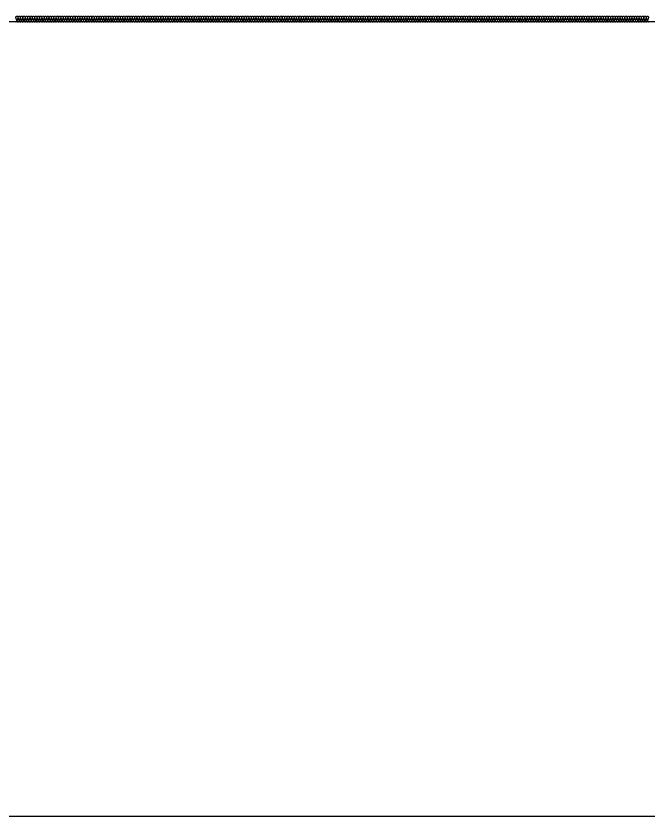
# Model space of a CAD drawing. Header units: millimetres. Extents: x 19868 to 801382, y -4805 to 85279.
# Drawn here: x 144051 to 149363, y 60179 to 66899 of the extents above; entities that cross this region are included whole.
import ezdxf

# ---------------------------------------------------------------- set-up
doc = ezdxf.new("R2010")
doc.units = ezdxf.units.MM
doc.header["$LTSCALE"] = 250
doc.layers.add('A-FIN', color=6, linetype='Continuous')
doc.layers.add('ISL', color=251, linetype='Continuous')

msp = doc.modelspace()

# ---------------------------------------------------------------- linework, layer by layer
at = {"layer": 'A-FIN'}
msp.add_line((134738.2, 60178.9), (155038.2, 60178.9), dxfattribs=at)
at = {"layer": 'ISL'}
msp.add_lwpolyline([(144048.2, 66848.9, 0.509267), (144057, 66861.1), (144049.4, 66886.8, -1.372593), (144067, 66886.8), (144059.4, 66861.1, 0.509267), (144068.2, 66848.9, 0.509267), (144077, 66861.1), (144069.4, 66886.8, -1.372593), (144087, 66886.8), (144079.4, 66861.1, 0.509267), (144088.2, 66848.9, 0.509267), (144097, 66861.1), (144089.4, 66886.8, -1.372593), (144107, 66886.8), (144099.4, 66861.1, 0.509267), (144108.2, 66848.9, 0.509267), (144117, 66861.1), (144109.4, 66886.8, -1.372593), (144127, 66886.8), (144119.4, 66861.1, 0.509267), (144128.2, 66848.9, 0.509267), (144137, 66861.1), (144129.4, 66886.8, -1.372593), (144147, 66886.8), (144139.4, 66861.1, 0.509267), (144148.2, 66848.9, 0.509267), (144157, 66861.1), (144149.4, 66886.8, -1.372593), (144167, 66886.8), (144159.4, 66861.1, 0.509267), (144168.2, 66848.9, 0.509267), (144177, 66861.1), (144169.4, 66886.8, -1.372593), (144187, 66886.8), (144179.4, 66861.1, 0.509267), (144188.2, 66848.9, 0.509267), (144197, 66861.1), (144189.4, 66886.8, -1.372593), (144207, 66886.8), (144199.4, 66861.1, 0.509267), (144208.2, 66848.9, 0.509267), (144217, 66861.1), (144209.4, 66886.8, -1.372593), (144227, 66886.8), (144219.4, 66861.1, 0.509267), (144228.2, 66848.9, 0.509267), (144237, 66861.1), (144229.4, 66886.8, -1.372593), (144247, 66886.8), (144239.4, 66861.1, 0.509267), (144248.2, 66848.9, 0.509267), (144257, 66861.1), (144249.4, 66886.8, -1.372593), (144267, 66886.8), (144259.4, 66861.1, 0.509267), (144268.2, 66848.9, 0.509267), (144277, 66861.1), (144269.4, 66886.8, -1.372593), (144287, 66886.8), (144279.4, 66861.1, 0.509267), (144288.2, 66848.9, 0.509267), (144297, 66861.1), (144289.4, 66886.8, -1.372593), (144307, 66886.8), (144299.4, 66861.1, 0.509267), (144308.2, 66848.9, 0.509267), (144317, 66861.1), (144309.4, 66886.8, -1.372593), (144327, 66886.8), (144319.4, 66861.1, 0.509267), (144328.2, 66848.9, 0.509267), (144337, 66861.1), (144329.4, 66886.8, -1.372593), (144347, 66886.8), (144339.4, 66861.1, 0.509267), (144348.2, 66848.9, 0.509267), (144357, 66861.1), (144349.4, 66886.8, -1.372593), (144367, 66886.8), (144359.4, 66861.1, 0.509267), (144368.2, 66848.9, 0.509267), (144377, 66861.1), (144369.4, 66886.8, -1.372593), (144387, 66886.8), (144379.4, 66861.1, 0.509267), (144388.2, 66848.9, 0.509267), (144397, 66861.1), (144389.4, 66886.8, -1.372593), (144407, 66886.8), (144399.4, 66861.1, 0.509267), (144408.2, 66848.9, 0.509267), (144417, 66861.1), (144409.4, 66886.8, -1.372593), (144427, 66886.8), (144419.4, 66861.1, 0.509267), (144428.2, 66848.9, 0.509267), (144437, 66861.1), (144429.4, 66886.8, -1.372593), (144447, 66886.8), (144439.4, 66861.1, 0.509267), (144448.2, 66848.9, 0.509267), (144457, 66861.1), (144449.4, 66886.8, -1.372593), (144467, 66886.8), (144459.4, 66861.1, 0.509267), (144468.2, 66848.9, 0.509267), (144477, 66861.1), (144469.4, 66886.8, -1.372593), (144487, 66886.8), (144479.4, 66861.1, 0.509267), (144488.2, 66848.9, 0.509267), (144497, 66861.1), (144489.4, 66886.8, -1.372593), (144507, 66886.8), (144499.4, 66861.1, 0.509267), (144508.2, 66848.9, 0.509267), (144517, 66861.1), (144509.4, 66886.8, -1.372593), (144527, 66886.8), (144519.4, 66861.1, 0.509267), (144528.2, 66848.9, 0.509267), (144537, 66861.1), (144529.4, 66886.8, -1.372593), (144547, 66886.8), (144539.4, 66861.1, 0.509267), (144548.2, 66848.9, 0.509267), (144557, 66861.1), (144549.4, 66886.8, -1.372593), (144567, 66886.8), (144559.4, 66861.1, 0.509267), (144568.2, 66848.9, 0.509267), (144577, 66861.1), (144569.4, 66886.8, -1.372593), (144587, 66886.8), (144579.4, 66861.1, 0.509267), (144588.2, 66848.9, 0.509267), (144597, 66861.1), (144589.4, 66886.8, -1.372593), (144607, 66886.8), (144599.4, 66861.1, 0.509267), (144608.2, 66848.9, 0.509267), (144617, 66861.1), (144609.4, 66886.8, -1.372593), (144627, 66886.8), (144619.4, 66861.1, 0.509267), (144628.2, 66848.9, 0.509267), (144637, 66861.1), (144629.4, 66886.8, -1.372593), (144647, 66886.8), (144639.4, 66861.1, 0.509267), (144648.2, 66848.9, 0.509267), (144657, 66861.1), (144649.4, 66886.8, -1.372593), (144667, 66886.8), (144659.4, 66861.1, 0.509267), (144668.2, 66848.9, 0.509267), (144677, 66861.1), (144669.4, 66886.8, -1.372593), (144687, 66886.8), (144679.4, 66861.1, 0.509267), (144688.2, 66848.9, 0.509267), (144697, 66861.1), (144689.4, 66886.8, -1.372593), (144707, 66886.8), (144699.4, 66861.1, 0.509267), (144708.2, 66848.9, 0.509267), (144717, 66861.1), (144709.4, 66886.8, -1.372593), (144727, 66886.8), (144719.4, 66861.1, 0.509267), (144728.2, 66848.9, 0.509267), (144737, 66861.1), (144729.4, 66886.8, -1.372593), (144747, 66886.8), (144739.4, 66861.1, 0.509267), (144748.2, 66848.9, 0.509267), (144757, 66861.1), (144749.4, 66886.8, -1.372593), (144767, 66886.8), (144759.4, 66861.1, 0.509267), (144768.2, 66848.9, 0.509267), (144777, 66861.1), (144769.4, 66886.8, -1.372593), (144787, 66886.8), (144779.4, 66861.1, 0.509267), (144788.2, 66848.9, 0.509267), (144797, 66861.1), (144789.4, 66886.8, -1.372593), (144807, 66886.8), (144799.4, 66861.1, 0.509267), (144808.2, 66848.9, 0.509267), (144817, 66861.1), (144809.4, 66886.8, -1.372593), (144827, 66886.8), (144819.4, 66861.1, 0.509267), (144828.2, 66848.9, 0.509267), (144837, 66861.1), (144829.4, 66886.8, -1.372593), (144847, 66886.8), (144839.4, 66861.1, 0.509267), (144848.2, 66848.9, 0.509267), (144857, 66861.1), (144849.4, 66886.8, -1.372593), (144867, 66886.8), (144859.4, 66861.1, 0.509267), (144868.2, 66848.9, 0.509267), (144877, 66861.1), (144869.4, 66886.8, -1.372593), (144887, 66886.8), (144879.4, 66861.1, 0.509267), (144888.2, 66848.9, 0.509267), (144897, 66861.1), (144889.4, 66886.8, -1.372593), (144907, 66886.8), (144899.4, 66861.1, 0.509267), (144908.2, 66848.9, 0.509267), (144917, 66861.1), (144909.4, 66886.8, -1.372593), (144927, 66886.8), (144919.4, 66861.1, 0.509267), (144928.2, 66848.9, 0.509267), (144937, 66861.1), (144929.4, 66886.8, -1.372593), (144947, 66886.8), (144939.4, 66861.1, 0.509267), (144948.2, 66848.9, 0.509267), (144957, 66861.1), (144949.4, 66886.8, -1.372593), (144967, 66886.8), (144959.4, 66861.1, 0.509267), (144968.2, 66848.9, 0.509267), (144977, 66861.1), (144969.4, 66886.8, -1.372593), (144987, 66886.8), (144979.4, 66861.1, 0.509267), (144988.2, 66848.9, 0.509267), (144997, 66861.1), (144989.4, 66886.8, -1.372593), (145007, 66886.8), (144999.4, 66861.1, 0.509267), (145008.2, 66848.9, 0.509267), (145017, 66861.1), (145009.4, 66886.8, -1.372593), (145027, 66886.8), (145019.4, 66861.1, 0.509267), (145028.2, 66848.9, 0.509267), (145037, 66861.1), (145029.4, 66886.8, -1.372593), (145047, 66886.8), (145039.4, 66861.1, 0.509267), (145048.2, 66848.9, 0.509267), (145057, 66861.1), (145049.4, 66886.8, -1.372593), (145067, 66886.8), (145059.4, 66861.1, 0.509267), (145068.2, 66848.9, 0.509267), (145077, 66861.1), (145069.4, 66886.8, -1.372593), (145087, 66886.8), (145079.4, 66861.1, 0.509267), (145088.2, 66848.9, 0.509267), (145097, 66861.1), (145089.4, 66886.8, -1.372593), (145107, 66886.8), (145099.4, 66861.1, 0.509267), (145108.2, 66848.9, 0.509267), (145117, 66861.1), (145109.4, 66886.8, -1.372593), (145127, 66886.8), (145119.4, 66861.1, 0.509267), (145128.2, 66848.9, 0.509267), (145137, 66861.1), (145129.4, 66886.8, -1.372593), (145147, 66886.8), (145139.4, 66861.1, 0.509267), (145148.2, 66848.9, 0.509267), (145157, 66861.1), (145149.4, 66886.8, -1.372593), (145167, 66886.8), (145159.4, 66861.1, 0.509267), (145168.2, 66848.9, 0.509267), (145177, 66861.1), (145169.4, 66886.8, -1.372593), (145187, 66886.8), (145179.4, 66861.1, 0.509267), (145188.2, 66848.9, 0.509267), (145197, 66861.1), (145189.4, 66886.8, -1.372593), (145207, 66886.8), (145199.4, 66861.1, 0.509267), (145208.2, 66848.9, 0.509267), (145217, 66861.1), (145209.4, 66886.8, -1.372593), (145227, 66886.8), (145219.4, 66861.1, 0.509267), (145228.2, 66848.9, 0.509267), (145237, 66861.1), (145229.4, 66886.8, -1.372593), (145247, 66886.8), (145239.4, 66861.1, 0.509267), (145248.2, 66848.9, 0.509267), (145257, 66861.1), (145249.4, 66886.8, -1.372593), (145267, 66886.8), (145259.4, 66861.1, 0.509267), (145268.2, 66848.9, 0.509267), (145277, 66861.1), (145269.4, 66886.8, -1.372593), (145287, 66886.8), (145279.4, 66861.1, 0.509267), (145288.2, 66848.9, 0.509267), (145297, 66861.1), (145289.4, 66886.8, -1.372593), (145307, 66886.8), (145299.4, 66861.1, 0.509267), (145308.2, 66848.9, 0.509267), (145317, 66861.1), (145309.4, 66886.8, -1.372593), (145327, 66886.8), (145319.4, 66861.1, 0.509267), (145328.2, 66848.9, 0.509267), (145337, 66861.1), (145329.4, 66886.8, -1.372593), (145347, 66886.8), (145339.4, 66861.1, 0.509267), (145348.2, 66848.9, 0.509267), (145357, 66861.1), (145349.4, 66886.8, -1.372593), (145367, 66886.8), (145359.4, 66861.1, 0.509267), (145368.2, 66848.9, 0.509267), (145377, 66861.1), (145369.4, 66886.8, -1.372593), (145387, 66886.8), (145379.4, 66861.1, 0.509267), (145388.2, 66848.9, 0.509267), (145397, 66861.1), (145389.4, 66886.8, -1.372593), (145407, 66886.8), (145399.4, 66861.1, 0.509267), (145408.2, 66848.9, 0.509267), (145417, 66861.1), (145409.4, 66886.8, -1.372593), (145427, 66886.8), (145419.4, 66861.1, 0.509267), (145428.2, 66848.9, 0.509267), (145437, 66861.1), (145429.4, 66886.8, -1.372593), (145447, 66886.8), (145439.4, 66861.1, 0.509267), (145448.2, 66848.9, 0.509267), (145457, 66861.1), (145449.4, 66886.8, -1.372593), (145467, 66886.8), (145459.4, 66861.1, 0.509267), (145468.2, 66848.9, 0.509267), (145477, 66861.1), (145469.4, 66886.8, -1.372593), (145487, 66886.8), (145479.4, 66861.1, 0.509267), (145488.2, 66848.9, 0.509267), (145497, 66861.1), (145489.4, 66886.8, -1.372593), (145507, 66886.8), (145499.4, 66861.1, 0.509267), (145508.2, 66848.9, 0.509267), (145517, 66861.1), (145509.4, 66886.8, -1.372593), (145527, 66886.8), (145519.4, 66861.1, 0.509267), (145528.2, 66848.9, 0.509267), (145537, 66861.1), (145529.4, 66886.8, -1.372593), (145547, 66886.8), (145539.4, 66861.1, 0.509267), (145548.2, 66848.9, 0.509267), (145557, 66861.1), (145549.4, 66886.8, -1.372593), (145567, 66886.8), (145559.4, 66861.1, 0.509267), (145568.2, 66848.9, 0.509267), (145577, 66861.1), (145569.4, 66886.8, -1.372593), (145587, 66886.8), (145579.4, 66861.1, 0.509267), (145588.2, 66848.9, 0.509267), (145597, 66861.1), (145589.4, 66886.8, -1.372593), (145607, 66886.8), (145599.4, 66861.1, 0.509267), (145608.2, 66848.9, 0.509267), (145617, 66861.1), (145609.4, 66886.8, -1.372593), (145627, 66886.8), (145619.4, 66861.1, 0.509267), (145628.2, 66848.9, 0.509267), (145637, 66861.1), (145629.4, 66886.8, -1.372593), (145647, 66886.8), (145639.4, 66861.1, 0.509267), (145648.2, 66848.9, 0.509267), (145657, 66861.1), (145649.4, 66886.8, -1.372593), (145667, 66886.8), (145659.4, 66861.1, 0.509267), (145668.2, 66848.9, 0.509267), (145677, 66861.1), (145669.4, 66886.8, -1.372593), (145687, 66886.8), (145679.4, 66861.1, 0.509267), (145688.2, 66848.9, 0.509267), (145697, 66861.1), (145689.4, 66886.8, -1.372593), (145707, 66886.8), (145699.4, 66861.1, 0.509267), (145708.2, 66848.9, 0.509267), (145717, 66861.1), (145709.4, 66886.8, -1.372593), (145727, 66886.8), (145719.4, 66861.1, 0.509267), (145728.2, 66848.9, 0.509267), (145737, 66861.1), (145729.4, 66886.8, -1.372593), (145747, 66886.8), (145739.4, 66861.1, 0.509267), (145748.2, 66848.9, 0.509267), (145757, 66861.1), (145749.4, 66886.8, -1.372593), (145767, 66886.8), (145759.4, 66861.1, 0.509267), (145768.2, 66848.9, 0.509267), (145777, 66861.1), (145769.4, 66886.8, -1.372593), (145787, 66886.8), (145779.4, 66861.1, 0.509267), (145788.2, 66848.9, 0.509267), (145797, 66861.1), (145789.4, 66886.8, -1.372593), (145807, 66886.8), (145799.4, 66861.1, 0.509267), (145808.2, 66848.9, 0.509267), (145817, 66861.1), (145809.4, 66886.8, -1.372593), (145827, 66886.8), (145819.4, 66861.1, 0.509267), (145828.2, 66848.9, 0.509267), (145837, 66861.1), (145829.4, 66886.8, -1.372593), (145847, 66886.8), (145839.4, 66861.1, 0.509267), (145848.2, 66848.9, 0.509267), (145857, 66861.1), (145849.4, 66886.8, -1.372593), (145867, 66886.8), (145859.4, 66861.1, 0.509267), (145868.2, 66848.9, 0.509267), (145877, 66861.1), (145869.4, 66886.8, -1.372593), (145887, 66886.8), (145879.4, 66861.1, 0.509267), (145888.2, 66848.9, 0.509267), (145897, 66861.1), (145889.4, 66886.8, -1.372593), (145907, 66886.8), (145899.4, 66861.1, 0.509267), (145908.2, 66848.9, 0.509267), (145917, 66861.1), (145909.4, 66886.8, -1.372593), (145927, 66886.8), (145919.4, 66861.1, 0.509267), (145928.2, 66848.9, 0.509267), (145937, 66861.1), (145929.4, 66886.8, -1.372593), (145947, 66886.8), (145939.4, 66861.1, 0.509267), (145948.2, 66848.9, 0.509267), (145957, 66861.1), (145949.4, 66886.8, -1.372593), (145967, 66886.8), (145959.4, 66861.1, 0.509267), (145968.2, 66848.9, 0.509267), (145977, 66861.1), (145969.4, 66886.8, -1.372593), (145987, 66886.8), (145979.4, 66861.1, 0.509267), (145988.2, 66848.9, 0.509267), (145997, 66861.1), (145989.4, 66886.8, -1.372593), (146007, 66886.8), (145999.4, 66861.1, 0.509267), (146008.2, 66848.9, 0.509267), (146017, 66861.1), (146009.4, 66886.8, -1.372593), (146027, 66886.8), (146019.4, 66861.1, 0.509267), (146028.2, 66848.9, 0.509267), (146037, 66861.1), (146029.4, 66886.8, -1.372593), (146047, 66886.8), (146039.4, 66861.1, 0.509267), (146048.2, 66848.9, 0.509267), (146057, 66861.1), (146049.4, 66886.8, -1.372593), (146067, 66886.8), (146059.4, 66861.1, 0.509267), (146068.2, 66848.9, 0.509267), (146077, 66861.1), (146069.4, 66886.8, -1.372593), (146087, 66886.8), (146079.4, 66861.1, 0.509267), (146088.2, 66848.9, 0.509267), (146097, 66861.1), (146089.4, 66886.8, -1.372593), (146107, 66886.8), (146099.4, 66861.1, 0.509267), (146108.2, 66848.9, 0.509267), (146117, 66861.1), (146109.4, 66886.8, -1.372593), (146127, 66886.8), (146119.4, 66861.1, 0.509267), (146128.2, 66848.9, 0.509267), (146137, 66861.1), (146129.4, 66886.8, -1.372593), (146147, 66886.8), (146139.4, 66861.1, 0.509267), (146148.2, 66848.9, 0.509267), (146157, 66861.1), (146149.4, 66886.8, -1.372593), (146167, 66886.8), (146159.4, 66861.1, 0.509267), (146168.2, 66848.9, 0.509267), (146177, 66861.1), (146169.4, 66886.8, -1.372593), (146187, 66886.8), (146179.4, 66861.1, 0.509267), (146188.2, 66848.9, 0.509267), (146197, 66861.1), (146189.4, 66886.8, -1.372593), (146207, 66886.8), (146199.4, 66861.1, 0.509267), (146208.2, 66848.9, 0.509267), (146217, 66861.1), (146209.4, 66886.8, -1.372593), (146227, 66886.8), (146219.4, 66861.1, 0.509267), (146228.2, 66848.9, 0.509267), (146237, 66861.1), (146229.4, 66886.8, -1.372593), (146247, 66886.8), (146239.4, 66861.1, 0.509267), (146248.2, 66848.9, 0.509267), (146257, 66861.1), (146249.4, 66886.8, -1.372593), (146267, 66886.8), (146259.4, 66861.1, 0.509267), (146268.2, 66848.9, 0.509267), (146277, 66861.1), (146269.4, 66886.8, -1.372593), (146287, 66886.8), (146279.4, 66861.1, 0.509267), (146288.2, 66848.9, 0.509267), (146297, 66861.1), (146289.4, 66886.8, -1.372593), (146307, 66886.8), (146299.4, 66861.1, 0.509267), (146308.2, 66848.9, 0.509267), (146317, 66861.1), (146309.4, 66886.8, -1.372593), (146327, 66886.8), (146319.4, 66861.1, 0.509267), (146328.2, 66848.9, 0.509267), (146337, 66861.1), (146329.4, 66886.8, -1.372593), (146347, 66886.8), (146339.4, 66861.1, 0.509267), (146348.2, 66848.9, 0.509267), (146357, 66861.1), (146349.4, 66886.8, -1.372593), (146367, 66886.8), (146359.4, 66861.1, 0.509267), (146368.2, 66848.9, 0.509267), (146377, 66861.1), (146369.4, 66886.8, -1.372593), (146387, 66886.8), (146379.4, 66861.1, 0.509267), (146388.2, 66848.9, 0.509267), (146397, 66861.1), (146389.4, 66886.8, -1.372593), (146407, 66886.8), (146399.4, 66861.1, 0.509267), (146408.2, 66848.9, 0.509267), (146417, 66861.1), (146409.4, 66886.8, -1.372593), (146427, 66886.8), (146419.4, 66861.1, 0.509267), (146428.2, 66848.9, 0.509267), (146437, 66861.1), (146429.4, 66886.8, -1.372593), (146447, 66886.8), (146439.4, 66861.1, 0.509267), (146448.2, 66848.9, 0.509267), (146457, 66861.1), (146449.4, 66886.8, -1.372593), (146467, 66886.8), (146459.4, 66861.1, 0.509267), (146468.2, 66848.9, 0.509267), (146477, 66861.1), (146469.4, 66886.8, -1.372593), (146487, 66886.8), (146479.4, 66861.1, 0.509267), (146488.2, 66848.9, 0.509267), (146497, 66861.1), (146489.4, 66886.8, -1.372593), (146507, 66886.8), (146499.4, 66861.1, 0.509267), (146508.2, 66848.9, 0.509267), (146517, 66861.1), (146509.4, 66886.8, -1.372593), (146527, 66886.8), (146519.4, 66861.1, 0.509267), (146528.2, 66848.9, 0.509267), (146537, 66861.1), (146529.4, 66886.8, -1.372593), (146547, 66886.8), (146539.4, 66861.1, 0.509267), (146548.2, 66848.9, 0.509267), (146557, 66861.1), (146549.4, 66886.8, -1.372593), (146567, 66886.8), (146559.4, 66861.1, 0.509267), (146568.2, 66848.9, 0.509267), (146577, 66861.1), (146569.4, 66886.8, -1.372593), (146587, 66886.8), (146579.4, 66861.1, 0.509267), (146588.2, 66848.9, 0.509267), (146597, 66861.1), (146589.4, 66886.8, -1.372593), (146607, 66886.8), (146599.4, 66861.1, 0.509267), (146608.2, 66848.9, 0.509267), (146617, 66861.1), (146609.4, 66886.8, -1.372593), (146627, 66886.8), (146619.4, 66861.1, 0.509267), (146628.2, 66848.9, 0.509267), (146637, 66861.1), (146629.4, 66886.8, -1.372593), (146647, 66886.8), (146639.4, 66861.1, 0.509267), (146648.2, 66848.9, 0.509267), (146657, 66861.1), (146649.4, 66886.8, -1.372593), (146667, 66886.8), (146659.4, 66861.1, 0.509267), (146668.2, 66848.9, 0.509267), (146677, 66861.1), (146669.4, 66886.8, -1.372593), (146687, 66886.8), (146679.4, 66861.1, 0.509267), (146688.2, 66848.9, 0.509267), (146697, 66861.1), (146689.4, 66886.8, -1.372593), (146707, 66886.8), (146699.4, 66861.1, 0.509267), (146708.2, 66848.9, 0.509267), (146717, 66861.1), (146709.4, 66886.8, -1.372593), (146727, 66886.8), (146719.4, 66861.1, 0.509267), (146728.2, 66848.9, 0.509267), (146737, 66861.1), (146729.4, 66886.8, -1.372593), (146747, 66886.8), (146739.4, 66861.1, 0.509267), (146748.2, 66848.9, 0.509267), (146757, 66861.1), (146749.4, 66886.8, -1.372593), (146767, 66886.8), (146759.4, 66861.1, 0.509267), (146768.2, 66848.9, 0.509267), (146777, 66861.1), (146769.4, 66886.8, -1.372593), (146787, 66886.8), (146779.4, 66861.1, 0.509267), (146788.2, 66848.9, 0.509267), (146797, 66861.1), (146789.4, 66886.8, -1.372593), (146807, 66886.8), (146799.4, 66861.1, 0.509267), (146808.2, 66848.9, 0.509267), (146817, 66861.1), (146809.4, 66886.8, -1.372593), (146827, 66886.8), (146819.4, 66861.1, 0.509267), (146828.2, 66848.9, 0.509267), (146837, 66861.1), (146829.4, 66886.8, -1.372593), (146847, 66886.8), (146839.4, 66861.1, 0.509267), (146848.2, 66848.9, 0.509267), (146857, 66861.1), (146849.4, 66886.8, -1.372593), (146867, 66886.8), (146859.4, 66861.1, 0.509267), (146868.2, 66848.9, 0.509267), (146877, 66861.1), (146869.4, 66886.8, -1.372593), (146887, 66886.8), (146879.4, 66861.1, 0.509267), (146888.2, 66848.9, 0.509267), (146897, 66861.1), (146889.4, 66886.8, -1.372593), (146907, 66886.8), (146899.4, 66861.1, 0.509267), (146908.2, 66848.9, 0.509267), (146917, 66861.1), (146909.4, 66886.8, -1.372593), (146927, 66886.8), (146919.4, 66861.1, 0.509267), (146928.2, 66848.9, 0.509267), (146937, 66861.1), (146929.4, 66886.8, -1.372593), (146947, 66886.8), (146939.4, 66861.1, 0.509267), (146948.2, 66848.9, 0.509267), (146957, 66861.1), (146949.4, 66886.8, -1.372593), (146967, 66886.8), (146959.4, 66861.1, 0.509267), (146968.2, 66848.9, 0.509267), (146977, 66861.1), (146969.4, 66886.8, -1.372593), (146987, 66886.8), (146979.4, 66861.1, 0.509267), (146988.2, 66848.9, 0.509267), (146997, 66861.1), (146989.4, 66886.8, -1.372593), (147007, 66886.8), (146999.4, 66861.1, 0.509267), (147008.2, 66848.9, 0.509267), (147017, 66861.1), (147009.4, 66886.8, -1.372593), (147027, 66886.8), (147019.4, 66861.1, 0.509267), (147028.2, 66848.9, 0.509267), (147037, 66861.1), (147029.4, 66886.8, -1.372593), (147047, 66886.8), (147039.4, 66861.1, 0.509267), (147048.2, 66848.9, 0.509267), (147057, 66861.1), (147049.4, 66886.8, -1.372593), (147067, 66886.8), (147059.4, 66861.1, 0.509267), (147068.2, 66848.9, 0.509267), (147077, 66861.1), (147069.4, 66886.8, -1.372593), (147087, 66886.8), (147079.4, 66861.1, 0.509267), (147088.2, 66848.9, 0.509267), (147097, 66861.1), (147089.4, 66886.8, -1.372593), (147107, 66886.8), (147099.4, 66861.1, 0.509267), (147108.2, 66848.9, 0.509267), (147117, 66861.1), (147109.4, 66886.8, -1.372593), (147127, 66886.8), (147119.4, 66861.1, 0.509267), (147128.2, 66848.9, 0.509267), (147137, 66861.1), (147129.4, 66886.8, -1.372593), (147147, 66886.8), (147139.4, 66861.1, 0.509267), (147148.2, 66848.9, 0.509267), (147157, 66861.1), (147149.4, 66886.8, -1.372593), (147167, 66886.8), (147159.4, 66861.1, 0.509267), (147168.2, 66848.9, 0.509267), (147177, 66861.1), (147169.4, 66886.8, -1.372593), (147187, 66886.8), (147179.4, 66861.1, 0.509267), (147188.2, 66848.9, 0.509267), (147197, 66861.1), (147189.4, 66886.8, -1.372593), (147207, 66886.8), (147199.4, 66861.1, 0.509267), (147208.2, 66848.9, 0.509267), (147217, 66861.1), (147209.4, 66886.8, -1.372593), (147227, 66886.8), (147219.4, 66861.1, 0.509267), (147228.2, 66848.9, 0.509267), (147237, 66861.1), (147229.4, 66886.8, -1.372593), (147247, 66886.8), (147239.4, 66861.1, 0.509267), (147248.2, 66848.9, 0.509267), (147257, 66861.1), (147249.4, 66886.8, -1.372593), (147267, 66886.8), (147259.4, 66861.1, 0.509267), (147268.2, 66848.9, 0.509267), (147277, 66861.1), (147269.4, 66886.8, -1.372593), (147287, 66886.8), (147279.4, 66861.1, 0.509267), (147288.2, 66848.9, 0.509267), (147297, 66861.1), (147289.4, 66886.8, -1.372593), (147307, 66886.8), (147299.4, 66861.1, 0.509267), (147308.2, 66848.9, 0.509267), (147317, 66861.1), (147309.4, 66886.8, -1.372593), (147327, 66886.8), (147319.4, 66861.1, 0.509267), (147328.2, 66848.9, 0.509267), (147337, 66861.1), (147329.4, 66886.8, -1.372593), (147347, 66886.8), (147339.4, 66861.1, 0.509267), (147348.2, 66848.9, 0.509267), (147357, 66861.1), (147349.4, 66886.8, -1.372593), (147367, 66886.8), (147359.4, 66861.1, 0.509267), (147368.2, 66848.9, 0.509267), (147377, 66861.1), (147369.4, 66886.8, -1.372593), (147387, 66886.8), (147379.4, 66861.1, 0.509267), (147388.2, 66848.9, 0.509267), (147397, 66861.1), (147389.4, 66886.8, -1.372593), (147407, 66886.8), (147399.4, 66861.1, 0.509267), (147408.2, 66848.9, 0.509267), (147417, 66861.1), (147409.4, 66886.8, -1.372593), (147427, 66886.8), (147419.4, 66861.1, 0.509267), (147428.2, 66848.9, 0.509267), (147437, 66861.1), (147429.4, 66886.8, -1.372593), (147447, 66886.8), (147439.4, 66861.1, 0.509267), (147448.2, 66848.9, 0.509267), (147457, 66861.1), (147449.4, 66886.8, -1.372593), (147467, 66886.8), (147459.4, 66861.1, 0.509267), (147468.2, 66848.9, 0.509267), (147477, 66861.1), (147469.4, 66886.8, -1.372593), (147487, 66886.8), (147479.4, 66861.1, 0.509267), (147488.2, 66848.9, 0.509267), (147497, 66861.1), (147489.4, 66886.8, -1.372593), (147507, 66886.8), (147499.4, 66861.1, 0.509267), (147508.2, 66848.9, 0.509267), (147517, 66861.1), (147509.4, 66886.8, -1.372593), (147527, 66886.8), (147519.4, 66861.1, 0.509267), (147528.2, 66848.9, 0.509267), (147537, 66861.1), (147529.4, 66886.8, -1.372593), (147547, 66886.8), (147539.4, 66861.1, 0.509267), (147548.2, 66848.9, 0.509267), (147557, 66861.1), (147549.4, 66886.8, -1.372593), (147567, 66886.8), (147559.4, 66861.1, 0.509267), (147568.2, 66848.9, 0.509267), (147577, 66861.1), (147569.4, 66886.8, -1.372593), (147587, 66886.8), (147579.4, 66861.1, 0.509267), (147588.2, 66848.9, 0.509267), (147597, 66861.1), (147589.4, 66886.8, -1.372593), (147607, 66886.8), (147599.4, 66861.1, 0.509267), (147608.2, 66848.9, 0.509267), (147617, 66861.1), (147609.4, 66886.8, -1.372593), (147627, 66886.8), (147619.4, 66861.1, 0.509267), (147628.2, 66848.9, 0.509267), (147637, 66861.1), (147629.4, 66886.8, -1.372593), (147647, 66886.8), (147639.4, 66861.1, 0.509267), (147648.2, 66848.9, 0.509267), (147657, 66861.1), (147649.4, 66886.8, -1.372593), (147667, 66886.8), (147659.4, 66861.1, 0.509267), (147668.2, 66848.9, 0.509267), (147677, 66861.1), (147669.4, 66886.8, -1.372593), (147687, 66886.8), (147679.4, 66861.1, 0.509267), (147688.2, 66848.9, 0.509267), (147697, 66861.1), (147689.4, 66886.8, -1.372593), (147707, 66886.8), (147699.4, 66861.1, 0.509267), (147708.2, 66848.9, 0.509267), (147717, 66861.1), (147709.4, 66886.8, -1.372593), (147727, 66886.8), (147719.4, 66861.1, 0.509267), (147728.2, 66848.9, 0.509267), (147737, 66861.1), (147729.4, 66886.8, -1.372593), (147747, 66886.8), (147739.4, 66861.1, 0.509267), (147748.2, 66848.9, 0.509267), (147757, 66861.1), (147749.4, 66886.8, -1.372593), (147767, 66886.8), (147759.4, 66861.1, 0.509267), (147768.2, 66848.9, 0.509267), (147777, 66861.1), (147769.4, 66886.8, -1.372593), (147787, 66886.8), (147779.4, 66861.1, 0.509267), (147788.2, 66848.9, 0.509267), (147797, 66861.1), (147789.4, 66886.8, -1.372593), (147807, 66886.8), (147799.4, 66861.1, 0.509267), (147808.2, 66848.9, 0.509267), (147817, 66861.1), (147809.4, 66886.8, -1.372593), (147827, 66886.8), (147819.4, 66861.1, 0.509267), (147828.2, 66848.9, 0.509267), (147837, 66861.1), (147829.4, 66886.8, -1.372593), (147847, 66886.8), (147839.4, 66861.1, 0.509267), (147848.2, 66848.9, 0.509267), (147857, 66861.1), (147849.4, 66886.8, -1.372593), (147867, 66886.8), (147859.4, 66861.1, 0.509267), (147868.2, 66848.9, 0.509267), (147877, 66861.1), (147869.4, 66886.8, -1.372593), (147887, 66886.8), (147879.4, 66861.1, 0.509267), (147888.2, 66848.9, 0.509267), (147897, 66861.1), (147889.4, 66886.8, -1.372593), (147907, 66886.8), (147899.4, 66861.1, 0.509267), (147908.2, 66848.9, 0.509267), (147917, 66861.1), (147909.4, 66886.8, -1.372593), (147927, 66886.8), (147919.4, 66861.1, 0.509267), (147928.2, 66848.9, 0.509267), (147937, 66861.1), (147929.4, 66886.8, -1.372593), (147947, 66886.8), (147939.4, 66861.1, 0.509267), (147948.2, 66848.9, 0.509267), (147957, 66861.1), (147949.4, 66886.8, -1.372593), (147967, 66886.8), (147959.4, 66861.1, 0.509267), (147968.2, 66848.9, 0.509267), (147977, 66861.1), (147969.4, 66886.8, -1.372593), (147987, 66886.8), (147979.4, 66861.1, 0.509267), (147988.2, 66848.9, 0.509267), (147997, 66861.1), (147989.4, 66886.8, -1.372593), (148007, 66886.8), (147999.4, 66861.1, 0.509267), (148008.2, 66848.9, 0.509267), (148017, 66861.1), (148009.4, 66886.8, -1.372593), (148027, 66886.8), (148019.4, 66861.1, 0.509267), (148028.2, 66848.9, 0.509267), (148037, 66861.1), (148029.4, 66886.8, -1.372593), (148047, 66886.8), (148039.4, 66861.1, 0.509267), (148048.2, 66848.9, 0.509267), (148057, 66861.1), (148049.4, 66886.8, -1.372593), (148067, 66886.8), (148059.4, 66861.1, 0.509267), (148068.2, 66848.9, 0.509267), (148077, 66861.1), (148069.4, 66886.8, -1.372593), (148087, 66886.8), (148079.4, 66861.1, 0.509267), (148088.2, 66848.9, 0.509267), (148097, 66861.1), (148089.4, 66886.8, -1.372593), (148107, 66886.8), (148099.4, 66861.1, 0.509267), (148108.2, 66848.9, 0.509267), (148117, 66861.1), (148109.4, 66886.8, -1.372593), (148127, 66886.8), (148119.4, 66861.1, 0.509267), (148128.2, 66848.9, 0.509267), (148137, 66861.1), (148129.4, 66886.8, -1.372593), (148147, 66886.8), (148139.4, 66861.1, 0.509267), (148148.2, 66848.9, 0.509267), (148157, 66861.1), (148149.4, 66886.8, -1.372593), (148167, 66886.8), (148159.4, 66861.1, 0.509267), (148168.2, 66848.9, 0.509267), (148177, 66861.1), (148169.4, 66886.8, -1.372593), (148187, 66886.8), (148179.4, 66861.1, 0.509267), (148188.2, 66848.9, 0.509267), (148197, 66861.1), (148189.4, 66886.8, -1.372593), (148207, 66886.8), (148199.4, 66861.1, 0.509267), (148208.2, 66848.9, 0.509267), (148217, 66861.1), (148209.4, 66886.8, -1.372593), (148227, 66886.8), (148219.4, 66861.1, 0.509267), (148228.2, 66848.9, 0.509267), (148237, 66861.1), (148229.4, 66886.8, -1.372593), (148247, 66886.8), (148239.4, 66861.1, 0.509267), (148248.2, 66848.9, 0.509267), (148257, 66861.1), (148249.4, 66886.8, -1.372593), (148267, 66886.8), (148259.4, 66861.1, 0.509267), (148268.2, 66848.9, 0.509267), (148277, 66861.1), (148269.4, 66886.8, -1.372593), (148287, 66886.8), (148279.4, 66861.1, 0.509267), (148288.2, 66848.9, 0.509267), (148297, 66861.1), (148289.4, 66886.8, -1.372593), (148307, 66886.8), (148299.4, 66861.1, 0.509267), (148308.2, 66848.9, 0.509267), (148317, 66861.1), (148309.4, 66886.8, -1.372593), (148327, 66886.8), (148319.4, 66861.1, 0.509267), (148328.2, 66848.9, 0.509267), (148337, 66861.1), (148329.4, 66886.8, -1.372593), (148347, 66886.8), (148339.4, 66861.1, 0.509267), (148348.2, 66848.9, 0.509267), (148357, 66861.1), (148349.4, 66886.8, -1.372593), (148367, 66886.8), (148359.4, 66861.1, 0.509267), (148368.2, 66848.9, 0.509267), (148377, 66861.1), (148369.4, 66886.8, -1.372593), (148387, 66886.8), (148379.4, 66861.1, 0.509267), (148388.2, 66848.9, 0.509267), (148397, 66861.1), (148389.4, 66886.8, -1.372593), (148407, 66886.8), (148399.4, 66861.1, 0.509267), (148408.2, 66848.9, 0.509267), (148417, 66861.1), (148409.4, 66886.8, -1.372593), (148427, 66886.8), (148419.4, 66861.1, 0.509267), (148428.2, 66848.9, 0.509267), (148437, 66861.1), (148429.4, 66886.8, -1.372593), (148447, 66886.8), (148439.4, 66861.1, 0.509267), (148448.2, 66848.9, 0.509267), (148457, 66861.1), (148449.4, 66886.8, -1.372593), (148467, 66886.8), (148459.4, 66861.1, 0.509267), (148468.2, 66848.9, 0.509267), (148477, 66861.1), (148469.4, 66886.8, -1.372593), (148487, 66886.8), (148479.4, 66861.1, 0.509267), (148488.2, 66848.9, 0.509267), (148497, 66861.1), (148489.4, 66886.8, -1.372593), (148507, 66886.8), (148499.4, 66861.1, 0.509267), (148508.2, 66848.9, 0.509267), (148517, 66861.1), (148509.4, 66886.8, -1.372593), (148527, 66886.8), (148519.4, 66861.1, 0.509267), (148528.2, 66848.9, 0.509267), (148537, 66861.1), (148529.4, 66886.8, -1.372593), (148547, 66886.8), (148539.4, 66861.1, 0.509267), (148548.2, 66848.9, 0.509267), (148557, 66861.1), (148549.4, 66886.8, -1.372593), (148567, 66886.8), (148559.4, 66861.1, 0.509267), (148568.2, 66848.9, 0.509267), (148577, 66861.1), (148569.4, 66886.8, -1.372593), (148587, 66886.8), (148579.4, 66861.1, 0.509267), (148588.2, 66848.9, 0.509267), (148597, 66861.1), (148589.4, 66886.8, -1.372593), (148607, 66886.8), (148599.4, 66861.1, 0.509267), (148608.2, 66848.9, 0.509267), (148617, 66861.1), (148609.4, 66886.8, -1.372593), (148627, 66886.8), (148619.4, 66861.1, 0.509267), (148628.2, 66848.9, 0.509267), (148637, 66861.1), (148629.4, 66886.8, -1.372593), (148647, 66886.8), (148639.4, 66861.1, 0.509267), (148648.2, 66848.9, 0.509267), (148657, 66861.1), (148649.4, 66886.8, -1.372593), (148667, 66886.8), (148659.4, 66861.1, 0.509267), (148668.2, 66848.9, 0.509267), (148677, 66861.1), (148669.4, 66886.8, -1.372593), (148687, 66886.8), (148679.4, 66861.1, 0.509267), (148688.2, 66848.9, 0.509267), (148697, 66861.1), (148689.4, 66886.8, -1.372593), (148707, 66886.8), (148699.4, 66861.1, 0.509267), (148708.2, 66848.9, 0.509267), (148717, 66861.1), (148709.4, 66886.8, -1.372593), (148727, 66886.8), (148719.4, 66861.1, 0.509267), (148728.2, 66848.9, 0.509267), (148737, 66861.1), (148729.4, 66886.8, -1.372593), (148747, 66886.8), (148739.4, 66861.1, 0.509267), (148748.2, 66848.9, 0.509267), (148757, 66861.1), (148749.4, 66886.8, -1.372593), (148767, 66886.8), (148759.4, 66861.1, 0.509267), (148768.2, 66848.9, 0.509267), (148777, 66861.1), (148769.4, 66886.8, -1.372593), (148787, 66886.8), (148779.4, 66861.1, 0.509267), (148788.2, 66848.9, 0.509267), (148797, 66861.1), (148789.4, 66886.8, -1.372593), (148807, 66886.8), (148799.4, 66861.1, 0.509267), (148808.2, 66848.9, 0.509267), (148817, 66861.1), (148809.4, 66886.8, -1.372593), (148827, 66886.8), (148819.4, 66861.1, 0.509267), (148828.2, 66848.9, 0.509267), (148837, 66861.1), (148829.4, 66886.8, -1.372593), (148847, 66886.8), (148839.4, 66861.1, 0.509267), (148848.2, 66848.9, 0.509267), (148857, 66861.1), (148849.4, 66886.8, -1.372593), (148867, 66886.8), (148859.4, 66861.1, 0.509267), (148868.2, 66848.9, 0.509267), (148877, 66861.1), (148869.4, 66886.8, -1.372593), (148887, 66886.8), (148879.4, 66861.1, 0.509267), (148888.2, 66848.9, 0.509267), (148897, 66861.1), (148889.4, 66886.8, -1.372593), (148907, 66886.8), (148899.4, 66861.1, 0.509267), (148908.2, 66848.9, 0.509267), (148917, 66861.1), (148909.4, 66886.8, -1.372593), (148927, 66886.8), (148919.4, 66861.1, 0.509267), (148928.2, 66848.9, 0.509267), (148937, 66861.1), (148929.4, 66886.8, -1.372593), (148947, 66886.8), (148939.4, 66861.1, 0.509267), (148948.2, 66848.9, 0.509267), (148957, 66861.1), (148949.4, 66886.8, -1.372593), (148967, 66886.8), (148959.4, 66861.1, 0.509267), (148968.2, 66848.9, 0.509267), (148977, 66861.1), (148969.4, 66886.8, -1.372593), (148987, 66886.8), (148979.4, 66861.1, 0.509267), (148988.2, 66848.9, 0.509267), (148997, 66861.1), (148989.4, 66886.8, -1.372593), (149007, 66886.8), (148999.4, 66861.1, 0.509267), (149008.2, 66848.9, 0.509267), (149017, 66861.1), (149009.4, 66886.8, -1.372593), (149027, 66886.8), (149019.4, 66861.1, 0.509267), (149028.2, 66848.9, 0.509267), (149037, 66861.1), (149029.4, 66886.8, -1.372593), (149047, 66886.8), (149039.4, 66861.1, 0.509267), (149048.2, 66848.9, 0.509267), (149057, 66861.1), (149049.4, 66886.8, -1.372593), (149067, 66886.8), (149059.4, 66861.1, 0.509267), (149068.2, 66848.9, 0.509267), (149077, 66861.1), (149069.4, 66886.8, -1.372593), (149087, 66886.8), (149079.4, 66861.1, 0.509267), (149088.2, 66848.9, 0.509267), (149097, 66861.1), (149089.4, 66886.8, -1.372593), (149107, 66886.8), (149099.4, 66861.1, 0.509267), (149108.2, 66848.9, 0.509267), (149117, 66861.1), (149109.4, 66886.8, -1.372593), (149127, 66886.8), (149119.4, 66861.1, 0.509267), (149128.2, 66848.9, 0.509267), (149137, 66861.1), (149129.4, 66886.8, -1.372593), (149147, 66886.8), (149139.4, 66861.1, 0.509267), (149148.2, 66848.9, 0.509267), (149157, 66861.1), (149149.4, 66886.8, -1.372593), (149167, 66886.8), (149159.4, 66861.1, 0.509267), (149168.2, 66848.9, 0.509267), (149177, 66861.1), (149169.4, 66886.8, -1.372593), (149187, 66886.8), (149179.4, 66861.1, 0.509267), (149188.2, 66848.9, 0.509267), (149197, 66861.1), (149189.4, 66886.8, -1.372593), (149207, 66886.8), (149199.4, 66861.1, 0.509267), (149208.2, 66848.9, 0.509267), (149217, 66861.1), (149209.4, 66886.8, -1.372593), (149227, 66886.8), (149219.4, 66861.1, 0.509267), (149228.2, 66848.9, 0.509267), (149237, 66861.1), (149229.4, 66886.8, -1.372593), (149247, 66886.8), (149239.4, 66861.1, 0.509267), (149248.2, 66848.9, 0.509267), (149257, 66861.1), (149249.4, 66886.8, -1.372593), (149267, 66886.8), (149259.4, 66861.1, 0.509267), (149268.2, 66848.9, 0.509267), (149277, 66861.1), (149269.4, 66886.8, -1.372593), (149287, 66886.8), (149279.4, 66861.1, 0.509267), (149288.2, 66848.9, 0.509267), (149297, 66861.1), (149289.4, 66886.8, -1.372593), (149307, 66886.8), (149299.4, 66861.1, 0.509267), (149308.2, 66848.9, 0.509267), (149317, 66861.1), (149309.4, 66886.8, -1.372593), (149327, 66886.8), (149319.4, 66861.1, 0.509267), (149328.2, 66848.9, 0.509267), (149337, 66861.1), (149329.4, 66886.8, -1.372593), (149347, 66886.8), (149339.4, 66861.1, 0.509267), (149348.2, 66848.9, 0.509267), (149357, 66861.1), (149349.4, 66886.8, -1.372593), (149367, 66886.8), (149359.4, 66861.1, 0.509267), (149368.2, 66848.9, 0.509267)], format="xyb", dxfattribs=at)
msp.add_lwpolyline([(155038.2, 60278.9), (154988.2, 60278.9), (154988.2, 65928.9), (154188.2, 65928.9), (154188.2, 66848.9), (139188.2, 66848.9), (139188.2, 65728.9), (138088.2, 65728.9), (138088.2, 66848.9), (134788.2, 66848.9), (134788.2, 60278.9)], dxfattribs=at)

doc.saveas('drawing.dxf')
